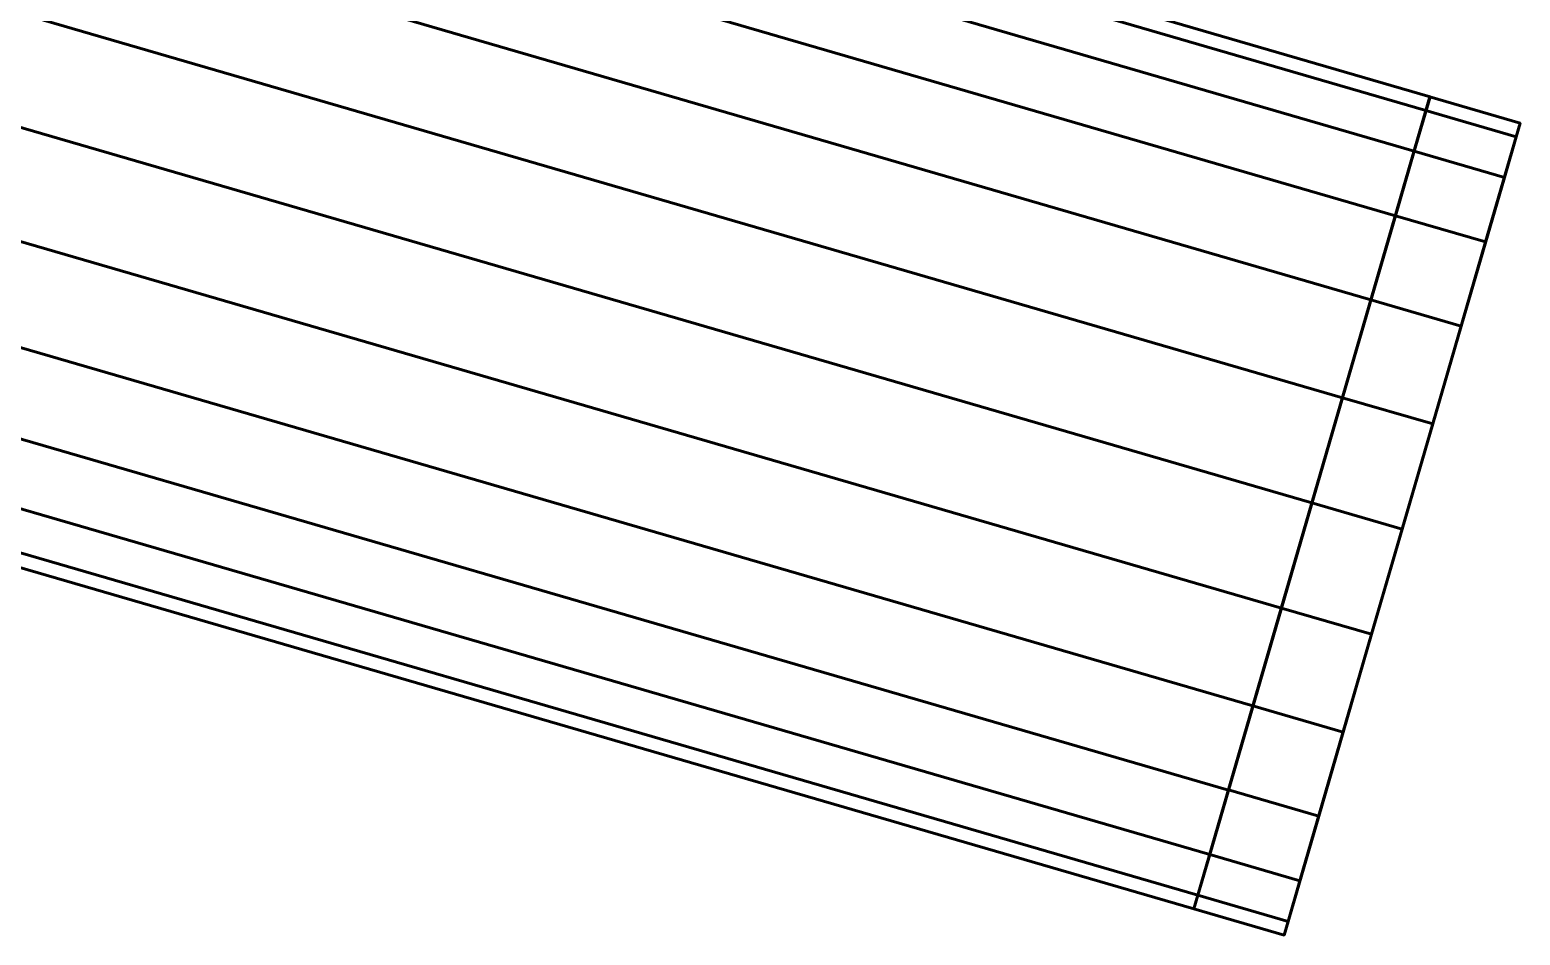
# Model space of a CAD drawing. Header units: inches. Extents: x -1654 to 1344, y -1538 to 36.
# Drawn here: x 1018.99 to 1034.85, y -794.98 to -785.34 of the extents above; entities that cross this region are included whole.
import ezdxf

# ---------------------------------------------------------------- set-up
doc = ezdxf.new("R2010")
doc.units = ezdxf.units.IN
doc.header["$MEASUREMENT"] = 0
doc.linetypes.add('Center', pattern=[1.25, 0.25, -0.1875, 0.625, -0.1875])
doc.layers.add('M-HVAC-DUCT', color=1, linetype='Center', lineweight=30)
doc.layers.add('M-HVAC-DUCT-SA', color=1, linetype='Continuous', lineweight=50)

# ---------------------------------------------------------------- blocks, each defined once
blk = doc.blocks.new('Round Endcap - Standard-915374-_3D_')
at = {"layer": 'M-HVAC-DUCT', "color": 8, "linetype": 'Continuous', "lineweight": 50}
mesh = blk.add_polyface(dxfattribs=at)
corners = [(0, 0, 4.5), (0, 1.165, 4.347), (0, 2.25, 3.897), (0, 3.182, 3.182), (0, 3.897, 2.25), (0, 4.347, 1.165), (0, 4.5), (0, 4.347, -1.165), (0, 3.897, -2.25), (0, 3.182, -3.182), (0, 2.25, -3.897), (0, 1.165, -4.347), (0, 0, -4.5), (0, -1.165, -4.347), (0, -2.25, -3.897), (0, -3.182, -3.182), (0, -3.897, -2.25), (0, -4.347, -1.165), (0, -4.5), (0, -4.347, 1.165), (0, -3.897, 2.25), (0, -3.182, 3.182), (0, -2.25, 3.897), (0, -1.165, 4.347)]
mesh.append_faces([[corners[k] for k in face] for face in [(17, 22, 12, 13)]], dxfattribs={"vtx0": -1, "vtx1": -1, "vtx3": -1, "color": 8})
mesh.append_faces([[corners[k] for k in face] for face in [(12, 0, 1), (17, 21, 22)]], dxfattribs={"vtx0": -1, "vtx2": -1, "color": 8})
mesh.append_faces([[corners[k] for k in face] for face in [(12, 7, 8, 9), (12, 1, 2, 3)]], dxfattribs={"vtx0": -1, "vtx3": -1, "color": 8})
mesh.append_faces([[corners[k] for k in face] for face in [(18, 19, 17)]], dxfattribs={"vtx1": -1, "color": 8})
mesh.append_faces([[corners[k] for k in face] for face in [(16, 17, 13), (20, 21, 17, 19)]], dxfattribs={"vtx1": -1, "vtx2": -1, "color": 8})
mesh.append_faces([[corners[k] for k in face] for face in [(6, 7, 12, 3)]], dxfattribs={"vtx1": -1, "vtx2": -1, "vtx3": -1, "color": 8})
mesh.append_faces([[corners[k] for k in face] for face in [(10, 11, 12, 9), (14, 15, 16, 13), (4, 5, 6, 3)]], dxfattribs={"vtx2": -1, "color": 8})
mesh.append_faces([[corners[k] for k in face] for face in [(22, 23, 0, 12)]], dxfattribs={"vtx2": -1, "vtx3": -1, "color": 8})
mesh = blk.add_polyface(dxfattribs=at)
corners = [(0, 4.5), (0, 4.347, 1.165), (0, 3.897, 2.25), (0, 3.182, 3.182), (0, 2.25, 3.897), (0, 1.165, 4.347), (0, 0, 4.5), (1, 0, 4.5), (1, 1.165, 4.347), (1, 2.25, 3.897), (1, 3.182, 3.182), (1, 3.897, 2.25), (1, 4.347, 1.165), (1, 4.5)]
mesh.append_faces([[corners[k] for k in face] for face in [(1, 12, 13, 0)]], dxfattribs={"vtx0": -1, "color": 8})
mesh.append_faces([[corners[k] for k in face] for face in [(5, 8, 9, 4), (10, 3, 4, 9), (2, 11, 12, 1), (11, 2, 3, 10)]], dxfattribs={"vtx0": -1, "vtx2": -1, "color": 8})
mesh.append_faces([[corners[k] for k in face] for face in [(6, 7, 8, 5)]], dxfattribs={"vtx2": -1, "color": 8})
mesh = blk.add_polyface(dxfattribs=at)
corners = [(0, 0, -4.5), (0, 1.165, -4.347), (0, 2.25, -3.897), (0, 3.182, -3.182), (0, 3.897, -2.25), (0, 4.347, -1.165), (0, 4.5), (1, 4.5), (1, 4.347, -1.165), (1, 3.897, -2.25), (1, 3.182, -3.182), (1, 2.25, -3.897), (1, 1.165, -4.347), (1, 0, -4.5)]
mesh.append_faces([[corners[k] for k in face] for face in [(1, 12, 13, 0)]], dxfattribs={"vtx0": -1, "color": 8})
mesh.append_faces([[corners[k] for k in face] for face in [(5, 8, 9, 4), (10, 3, 4, 9), (2, 11, 12, 1), (11, 2, 3, 10)]], dxfattribs={"vtx0": -1, "vtx2": -1, "color": 8})
mesh.append_faces([[corners[k] for k in face] for face in [(6, 7, 8, 5)]], dxfattribs={"vtx2": -1, "color": 8})
mesh = blk.add_polyface(dxfattribs=at)
corners = [(1, 0, 4.5), (1, -1.165, 4.347), (1, -2.25, 3.897), (1, -3.182, 3.182), (1, -3.897, 2.25), (1, -4.347, 1.165), (1, -4.5), (1, -4.347, -1.165), (1, -3.897, -2.25), (1, -3.182, -3.182), (1, -2.25, -3.897), (1, -1.165, -4.347), (1, 0, -4.5), (1, 1.165, -4.347), (1, 2.25, -3.897), (1, 3.182, -3.182), (1, 3.897, -2.25), (1, 4.347, -1.165), (1, 4.5), (1, 4.347, 1.165), (1, 3.897, 2.25), (1, 3.182, 3.182), (1, 2.25, 3.897), (1, 1.165, 4.347)]
mesh.append_faces([[corners[k] for k in face] for face in [(16, 14, 15)]], dxfattribs={"vtx0": -1, "color": 8})
mesh.append_faces([[corners[k] for k in face] for face in [(1, 6, 11, 23)]], dxfattribs={"vtx0": -1, "vtx1": -1, "vtx2": -1, "vtx3": -1, "color": 8})
mesh.append_faces([[corners[k] for k in face] for face in [(22, 12, 13, 21), (23, 11, 12, 22)]], dxfattribs={"vtx0": -1, "vtx2": -1, "color": 8})
mesh.append_faces([[corners[k] for k in face] for face in [(17, 19, 20, 21)]], dxfattribs={"vtx0": -1, "vtx3": -1, "color": 8})
mesh.append_faces([[corners[k] for k in face] for face in [(0, 1, 23)]], dxfattribs={"vtx1": -1, "color": 8})
mesh.append_faces([[corners[k] for k in face] for face in [(16, 17, 21), (2, 3, 6, 1)]], dxfattribs={"vtx1": -1, "vtx2": -1, "color": 8})
mesh.append_faces([[corners[k] for k in face] for face in [(13, 14, 16, 21)]], dxfattribs={"vtx1": -1, "vtx2": -1, "vtx3": -1, "color": 8})
mesh.append_faces([[corners[k] for k in face] for face in [(4, 5, 6, 3), (17, 18, 19)]], dxfattribs={"vtx2": -1, "color": 8})
mesh.append_faces([[corners[k] for k in face] for face in [(6, 7, 8, 11)]], dxfattribs={"vtx2": -1, "vtx3": -1, "color": 8})
mesh.append_faces([[corners[k] for k in face] for face in [(8, 9, 10, 11)]], dxfattribs={"vtx3": -1, "color": 8})
mesh = blk.add_polyface(dxfattribs=at)
corners = [(0, -4.5), (0, -4.347, -1.165), (0, -3.897, -2.25), (0, -3.182, -3.182), (0, -2.25, -3.897), (0, -1.165, -4.347), (0, 0, -4.5), (1, 0, -4.5), (1, -1.165, -4.347), (1, -2.25, -3.897), (1, -3.182, -3.182), (1, -3.897, -2.25), (1, -4.347, -1.165), (1, -4.5)]
mesh.append_faces([[corners[k] for k in face] for face in [(1, 12, 13, 0)]], dxfattribs={"vtx0": -1, "color": 8})
mesh.append_faces([[corners[k] for k in face] for face in [(5, 8, 9, 4), (10, 3, 4, 9), (2, 11, 12, 1), (11, 2, 3, 10)]], dxfattribs={"vtx0": -1, "vtx2": -1, "color": 8})
mesh.append_faces([[corners[k] for k in face] for face in [(6, 7, 8, 5)]], dxfattribs={"vtx2": -1, "color": 8})
mesh = blk.add_polyface(dxfattribs=at)
corners = [(0, 0, 4.5), (0, -1.165, 4.347), (0, -2.25, 3.897), (0, -3.182, 3.182), (0, -3.897, 2.25), (0, -4.347, 1.165), (0, -4.5), (1, -4.5), (1, -4.347, 1.165), (1, -3.897, 2.25), (1, -3.182, 3.182), (1, -2.25, 3.897), (1, -1.165, 4.347), (1, 0, 4.5)]
mesh.append_faces([[corners[k] for k in face] for face in [(1, 12, 13, 0)]], dxfattribs={"vtx0": -1, "color": 8})
mesh.append_faces([[corners[k] for k in face] for face in [(5, 8, 9, 4), (10, 3, 4, 9), (2, 11, 12, 1), (11, 2, 3, 10)]], dxfattribs={"vtx0": -1, "vtx2": -1, "color": 8})
mesh.append_faces([[corners[k] for k in face] for face in [(6, 7, 8, 5)]], dxfattribs={"vtx2": -1, "color": 8})

msp = doc.modelspace()

# ---------------------------------------------------------------- linework, layer by layer
at = {"layer": 'M-HVAC-DUCT', "color": 5}
for p, q in [((927.006, -759.67, 1330), (1032.633, -790.377, 1330)), ((927.006, -759.67, 1330), (1032.633, -790.377, 1330)), ((1032.633, -790.377, 1330), (1033.594, -790.656, 1330))]:
    msp.add_line(p, q, dxfattribs=at)

# ---------------------------------------------------------------- block references
at = {"layer": 'M-HVAC-DUCT-SA', "color": 8, "rotation": 343.7901312840834}
msp.add_blockref('Round Endcap - Standard-915374-_3D_', (1032.633, -790.377, 1330), dxfattribs=at)

# ---------------------------------------------------------------- meshes
at = {"layer": 'M-HVAC-DUCT-SA', "color": 8}
mesh = msp.add_polyface(dxfattribs=at)
corners = [(928.263, -755.349, 1330), (928.22, -755.496, 1331.165), (928.094, -755.928, 1332.25), (927.895, -756.615, 1333.182), (927.634, -757.51, 1333.897), (927.331, -758.552, 1334.347), (927.006, -759.67, 1334.5), (1032.633, -790.377, 1334.5), (1032.959, -789.259, 1334.347), (1033.261, -788.217, 1333.897), (1033.522, -787.322, 1333.182), (1033.721, -786.635, 1332.25), (1033.847, -786.203, 1331.165), (1033.89, -786.056, 1330)]
mesh.append_faces([[corners[k] for k in face] for face in [(7, 8, 5, 6)]], dxfattribs={"vtx1": -1, "color": 8})
mesh.append_faces([[corners[k] for k in face] for face in [(8, 9, 4, 5), (3, 4, 9, 10), (11, 12, 1, 2), (2, 3, 10, 11)]], dxfattribs={"vtx1": -1, "vtx3": -1, "color": 8})
mesh.append_faces([[corners[k] for k in face] for face in [(12, 13, 0, 1)]], dxfattribs={"vtx3": -1, "color": 8})
mesh = msp.add_polyface(dxfattribs=at)
corners = [(927.006, -759.67, 1325.5), (927.331, -758.552, 1325.653), (927.634, -757.51, 1326.103), (927.895, -756.615, 1326.818), (928.094, -755.928, 1327.75), (928.22, -755.496, 1328.835), (928.263, -755.349, 1330), (1033.89, -786.056, 1330), (1033.847, -786.203, 1328.835), (1033.721, -786.635, 1327.75), (1033.522, -787.322, 1326.818), (1033.261, -788.217, 1326.103), (1032.959, -789.259, 1325.653), (1032.633, -790.377, 1325.5)]
mesh.append_faces([[corners[k] for k in face] for face in [(7, 8, 5, 6)]], dxfattribs={"vtx1": -1, "color": 8})
mesh.append_faces([[corners[k] for k in face] for face in [(8, 9, 4, 5), (3, 4, 9, 10), (11, 12, 1, 2), (2, 3, 10, 11)]], dxfattribs={"vtx1": -1, "vtx3": -1, "color": 8})
mesh.append_faces([[corners[k] for k in face] for face in [(12, 13, 0, 1)]], dxfattribs={"vtx3": -1, "color": 8})
mesh = msp.add_polyface(dxfattribs=at)
corners = [(927.006, -759.67, 1334.5), (926.681, -760.788, 1334.347), (926.378, -761.831, 1333.897), (926.118, -762.726, 1333.182), (925.918, -763.412, 1332.25), (925.793, -763.844, 1331.165), (925.75, -763.991, 1330), (1031.377, -794.698, 1330), (1031.42, -794.551, 1331.165), (1031.545, -794.12, 1332.25), (1031.745, -793.433, 1333.182), (1032.005, -792.538, 1333.897), (1032.308, -791.496, 1334.347), (1032.633, -790.377, 1334.5)]
mesh.append_faces([[corners[k] for k in face] for face in [(8, 9, 4, 5), (3, 4, 9, 10), (11, 12, 1, 2), (2, 3, 10, 11)]], dxfattribs={"vtx1": -1, "vtx3": -1, "color": 8})
mesh.append_faces([[corners[k] for k in face] for face in [(6, 7, 8, 5)]], dxfattribs={"vtx2": -1, "color": 8})
mesh.append_faces([[corners[k] for k in face] for face in [(12, 13, 0, 1)]], dxfattribs={"vtx3": -1, "color": 8})
mesh = msp.add_polyface(dxfattribs=at)
corners = [(925.75, -763.991, 1330), (925.793, -763.844, 1328.835), (925.918, -763.412, 1327.75), (926.118, -762.726, 1326.818), (926.378, -761.831, 1326.103), (926.681, -760.788, 1325.653), (927.006, -759.67, 1325.5), (1032.633, -790.377, 1325.5), (1032.308, -791.496, 1325.653), (1032.005, -792.538, 1326.103), (1031.745, -793.433, 1326.818), (1031.545, -794.12, 1327.75), (1031.42, -794.551, 1328.835), (1031.377, -794.698, 1330)]
mesh.append_faces([[corners[k] for k in face] for face in [(7, 8, 5, 6)]], dxfattribs={"vtx1": -1, "color": 8})
mesh.append_faces([[corners[k] for k in face] for face in [(8, 9, 4, 5), (3, 4, 9, 10), (11, 12, 1, 2), (2, 3, 10, 11)]], dxfattribs={"vtx1": -1, "vtx3": -1, "color": 8})
mesh.append_faces([[corners[k] for k in face] for face in [(12, 13, 0, 1)]], dxfattribs={"vtx3": -1, "color": 8})
mesh = msp.add_polyface(dxfattribs=at)
corners = [(1031.377, -794.698, 1330), (1031.42, -794.551, 1328.835), (1031.545, -794.12, 1327.75), (1031.745, -793.433, 1326.818), (1032.005, -792.538, 1326.103), (1032.308, -791.496, 1325.653), (1032.633, -790.377, 1325.5), (1032.959, -789.259, 1325.653), (1033.261, -788.217, 1326.103), (1033.522, -787.322, 1326.818), (1033.721, -786.635, 1327.75), (1033.847, -786.203, 1328.835), (1033.89, -786.056, 1330), (1033.847, -786.203, 1331.165), (1033.721, -786.635, 1332.25), (1033.522, -787.322, 1333.182), (1033.261, -788.217, 1333.897), (1032.959, -789.259, 1334.347), (1032.633, -790.377, 1334.5), (1032.308, -791.496, 1334.347), (1032.005, -792.538, 1333.897), (1031.745, -793.433, 1333.182), (1031.545, -794.12, 1332.25), (1031.42, -794.551, 1331.165)]
mesh.append_faces([[corners[k] for k in face] for face in [(4, 1, 2, 3), (7, 4, 5, 6), (10, 8, 9)]], dxfattribs={"vtx0": -1, "color": 8})
mesh.append_faces([[corners[k] for k in face] for face in [(11, 17, 8, 10)]], dxfattribs={"vtx0": -1, "vtx1": -1, "vtx2": -1, "color": 8})
mesh.append_faces([[corners[k] for k in face] for face in [(4, 8, 20, 1)]], dxfattribs={"vtx0": -1, "vtx1": -1, "vtx2": -1, "vtx3": -1, "color": 8})
mesh.append_faces([[corners[k] for k in face] for face in [(4, 7, 8)]], dxfattribs={"vtx0": -1, "vtx2": -1, "color": 8})
mesh.append_faces([[corners[k] for k in face] for face in [(17, 19, 20, 8)]], dxfattribs={"vtx0": -1, "vtx2": -1, "vtx3": -1, "color": 8})
mesh.append_faces([[corners[k] for k in face] for face in [(22, 23, 20, 21), (18, 19, 17), (13, 14, 12)]], dxfattribs={"vtx1": -1, "color": 8})
mesh.append_faces([[corners[k] for k in face] for face in [(11, 12, 14, 17)]], dxfattribs={"vtx1": -1, "vtx2": -1, "vtx3": -1, "color": 8})
mesh.append_faces([[corners[k] for k in face] for face in [(15, 16, 17, 14)]], dxfattribs={"vtx2": -1, "color": 8})
mesh.append_faces([[corners[k] for k in face] for face in [(23, 0, 1, 20)]], dxfattribs={"vtx2": -1, "vtx3": -1, "color": 8})

doc.saveas('drawing.dxf')
